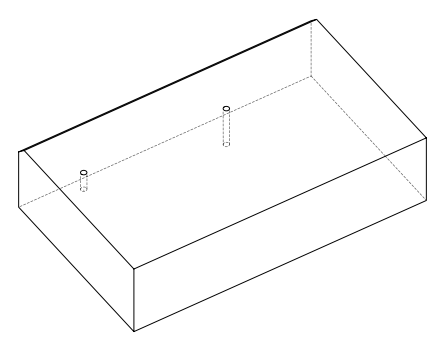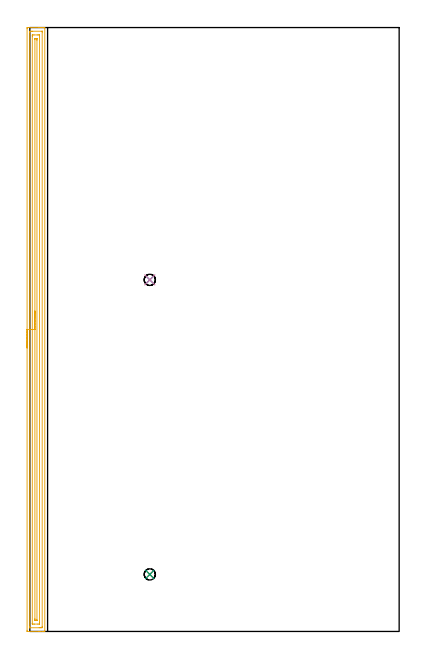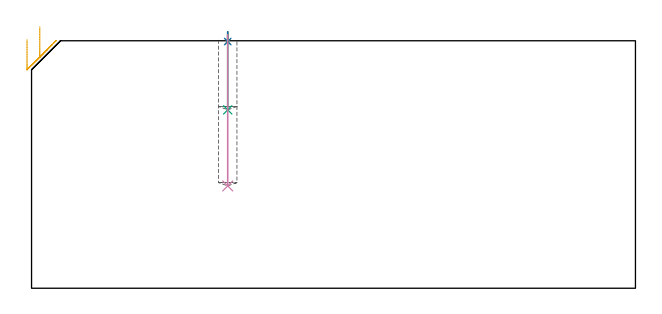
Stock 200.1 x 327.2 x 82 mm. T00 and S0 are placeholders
(PLAN: 5 operations, 2 tool changes, 11 min)
(1 SPOT_DRILL | STEP1POCKET | NXT0321_9005460120000 | 0.03 min | 0 mm3)
(2 SPOT_DRILL_1 | STEP1POCKET_1 | NXT0321_9005460120000 | 0.03 min | 0 mm3)
(3 DRILL_BLIND_HOLE_INTO_CENTER | STEP1POCKET | NXT0301_032 | 0.1 min | 643 mm3)
(4 DRILL_BLIND_HOLE_INTO_CENTER_1 | STEP1POCKET_1 | NXT0301_032 | 0.2 min | 1371 mm3)
(5 AREA_MILL | FG_CHAMFER_SURFACE | UGT0205_001 | 10.67 min | 15081 mm3)
(TOOL NXT0321_9005460120000 | NC Spot Drill, 142deg, 12mm, Carbide, Uncoated | D12 PA142 FL30 Z2)
(TOOL NXT0301_032 | Carbide Drill 6.1mm [860.1-0610-031A1-MM 2214] | D6.1 PA140 FL53 Z2)
(TOOL UGT0205_001 | Chamfer Mill 20 x 3 x 45 deg. | D20 FL50 Z2)
(OP 1 SPOT_DRILL)
G17 G21 G94 G90
T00 M6
G54
G17 G0 G90 X65. Y30.9 S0 M3
G43 Z92. H0
G94 G81 G98 Z81.737 F250. R85.
G80
M5
M2
(OP 2 SPOT_DRILL_1)
G17 G21 G94 G90
T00 M6
G54
G17 G0 G90 X65. Y190.5 S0 M3
G43 Z92. H0
G94 G81 G98 Z81.737 F250. R85.
G80
M5
M2
(OP 3 DRILL_BLIND_HOLE_INTO_CENTER)
G17 G21 G94 G90
T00 M6
G54
G17 G0 G90 X65. Y30.9 S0 M3
G43 Z92. H1
G94 G81 G98 Z59.1 F250. R84.
G80
M5
M2
(OP 4 DRILL_BLIND_HOLE_INTO_CENTER_1)
G17 G21 G94 G90
T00 M6
G54
G17 G0 G90 X65. Y190.5 S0 M3
G43 Z92. H1
G94 G81 G98 Z33.9 F250. R84.
G80
M5
M2
(OP 5 AREA_MILL)
G17 G21 G94 G90
T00 M6
G54
G17 G0 G90 X-1.5 Y153.6 S1061 M3
G43 Z92. H0
Z82.4
G94 G1 Y153.638 Z81.528 F250.
Y153.752 Z80.664
Y153.941 Z79.812
Y154.203 Z78.98
Y154.537 Z78.174
Y154.94 Z77.4
Y155.408 Z76.664
Y155.94 Z75.972
Y156.529 Z75.329
Y157.172 Z74.74
Y157.864 Z74.208
Y158.6 Z73.74
Y159.374 Z73.337
Y160.18 Z73.003
Y161.012 Z72.741
Y161.864 Z72.552
Y162.728 Z72.438
Y163.6 Z72.4
X-1.499 Y326.586 Z72.401
X-1.496 Y326.997 Z72.402
X-1.492 Y327.19 Z72.405
X-1.092 Y327.2 Z72.806
X5.057 Z78.951
X5.605 Z79.502
X5.935 Z79.831
X6.484 Z80.38
X6.813 Z80.708
X7.473 Z81.372
X7.794 Z81.693
X7.949 Y327.198 Z81.841
X8.098 Y327.19 Z81.988
X8.1 Y327.032 Z82.
Y0.168
X8.098 Y0.01 Z81.989
X7.949 Y0.002 Z81.841
X7.794 Y0. Z81.693
X7.473 Z81.372
X6.813 Z80.708
X5.605 Z79.502
X5.057 Z78.951
X-1.367 Y0.001 Z72.53
X-1.492 Y0.01 Z72.406
X-1.499 Y0.135 Z72.399
X-1.5 Y0.614 Z72.4
Y163.6
X-0.086 Z73.814
X-0.085 Y324.669 Z73.815
X-0.084 Y324.8 Z73.816
X-0.079 Y325.172 Z73.821
X0.28 Y325.191 Z74.18
X0.665 Y325.197 Z74.565
X1.15 Y325.2 Z75.05
X1.543 Z75.443
X6.609 Y325.199 Z80.509
X6.64 Y325.198 Z80.54
X6.672 Y325.194 Z80.572
X6.679 Y325.19 Z80.579
X6.682 Y325.184 Z80.582
X6.684 Y325.157 Z80.584
X6.686 Y324.93 Z80.586
Y324.8
X6.685 Y2.531 Z80.585
X6.684 Y2.4 Z80.584
X6.679 Y2.028 Z80.579
X6.32 Y2.009 Z80.22
X5.935 Y2.003 Z79.835
X5.45 Y2. Z79.35
X5.057 Z78.957
X-0.009 Z73.891
X-0.04 Y2.002 Z73.86
X-0.072 Y2.006 Z73.828
X-0.079 Y2.01 Z73.821
X-0.082 Y2.016 Z73.818
X-0.084 Y2.043 Z73.816
X-0.086 Y2.27 Z73.814
Y2.4
Y163.6
X1.328 Z75.228
X1.329 Y322.339 Z75.229
X1.33 Y323.014 Z75.23
X1.332 Y323.122 Z75.232
X1.335 Y323.175 Z75.235
X1.339 Y323.191 Z75.239
X1.364 Y323.195 Z75.264
X1.543 Y323.198 Z75.443
X2.238 Y323.2 Z76.138
X3.995 Z77.895
X4.874 Z78.774
X5.057 Y323.198 Z78.957
X5.24 Y323.192 Z79.14
X5.26 Y323.19 Z79.16
X5.265 Y323.18 Z79.165
X5.268 Y323.144 Z79.168
X5.271 Y323.086 Z79.171
Y323.014
Y322.795
Y4.861
X5.27 Y4.186 Z79.17
X5.268 Y4.078 Z79.168
X5.265 Y4.025 Z79.165
X5.261 Y4.009 Z79.161
X5.235 Y4.005 Z79.135
X5.057 Y4.002 Z78.957
X4.362 Y4. Z78.262
X2.605 Z76.505
X1.726 Z75.626
X1.543 Y4.002 Z75.443
X1.36 Y4.008 Z75.26
X1.34 Y4.01 Z75.24
X1.335 Y4.02 Z75.235
X1.332 Y4.056 Z75.232
X1.329 Y4.114 Z75.229
Y4.186
X1.328 Y4.405 Z75.228
Y163.6
X2.743 Z76.643
Y320.9
X2.745 Y321.09 Z76.645
X2.747 Y321.158 Z76.647
X2.749 Y321.188 Z76.649
X2.769 Y321.191 Z76.669
X2.874 Y321.195 Z76.774
X3.3 Y321.2 Z77.2
X3.327 Z77.227
X3.726 Y321.196 Z77.626
X3.825 Y321.193 Z77.725
X3.846 Y321.19 Z77.746
X3.851 Y321.179 Z77.751
X3.853 Y321.145 Z77.753
X3.856 Y321.065 Z77.756
X3.857 Y320.661 Z77.757
Y320.334
Y6.3
X3.855 Y6.11 Z77.755
X3.853 Y6.042 Z77.753
X3.851 Y6.012 Z77.751
X3.831 Y6.009 Z77.731
X3.726 Y6.005 Z77.626
X3.3 Y6. Z77.2
X3.273 Z77.173
X2.874 Y6.004 Z76.774
X2.775 Y6.007 Z76.675
X2.754 Y6.01 Z76.654
X2.749 Y6.02 Z76.649
X2.747 Y6.055 Z76.647
X2.744 Y6.135 Z76.644
X2.743 Y6.539 Z76.643
Y6.866
Y163.6
Y164.472 Z76.681
Y165.336 Z76.795
Y166.188 Z76.983
Y167.02 Z77.246
Y167.826 Z77.58
Y168.6 Z77.982
Y169.336 Z78.451
Y170.028 Z78.982
Y170.671 Z79.572
Y171.26 Z80.215
Y171.792 Z80.907
Y172.26 Z81.643
Y172.663 Z82.416
Y172.997 Z83.222
Y173.259 Z84.054
Y173.448 Z84.906
Y173.562 Z85.771
Y173.6 Z86.643
G0 Z92.
M5
M2
